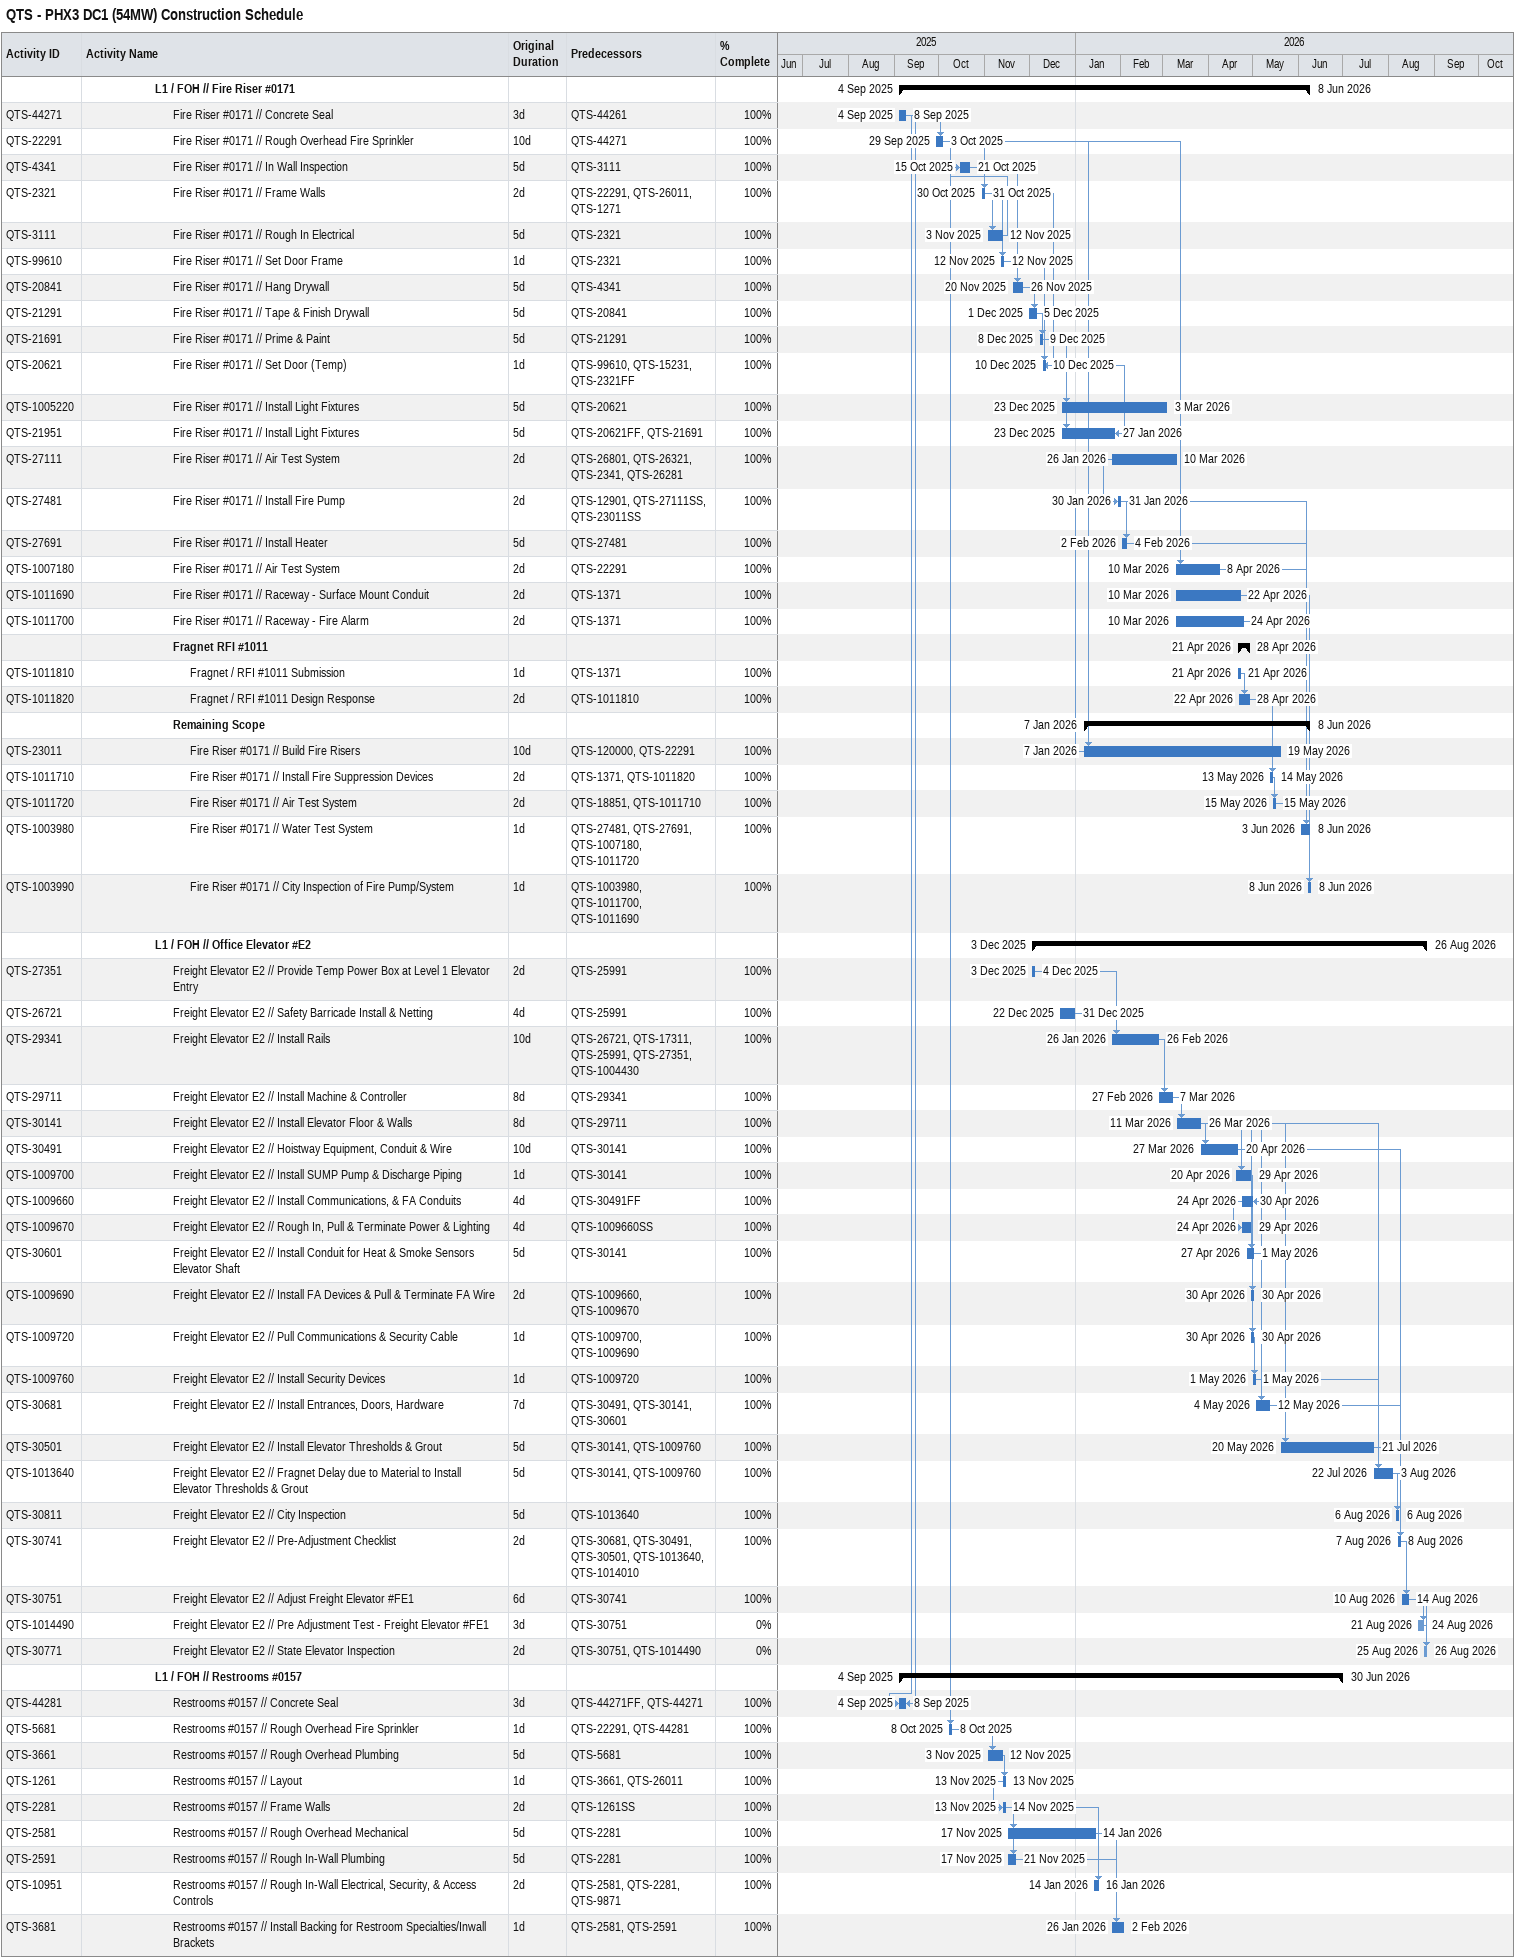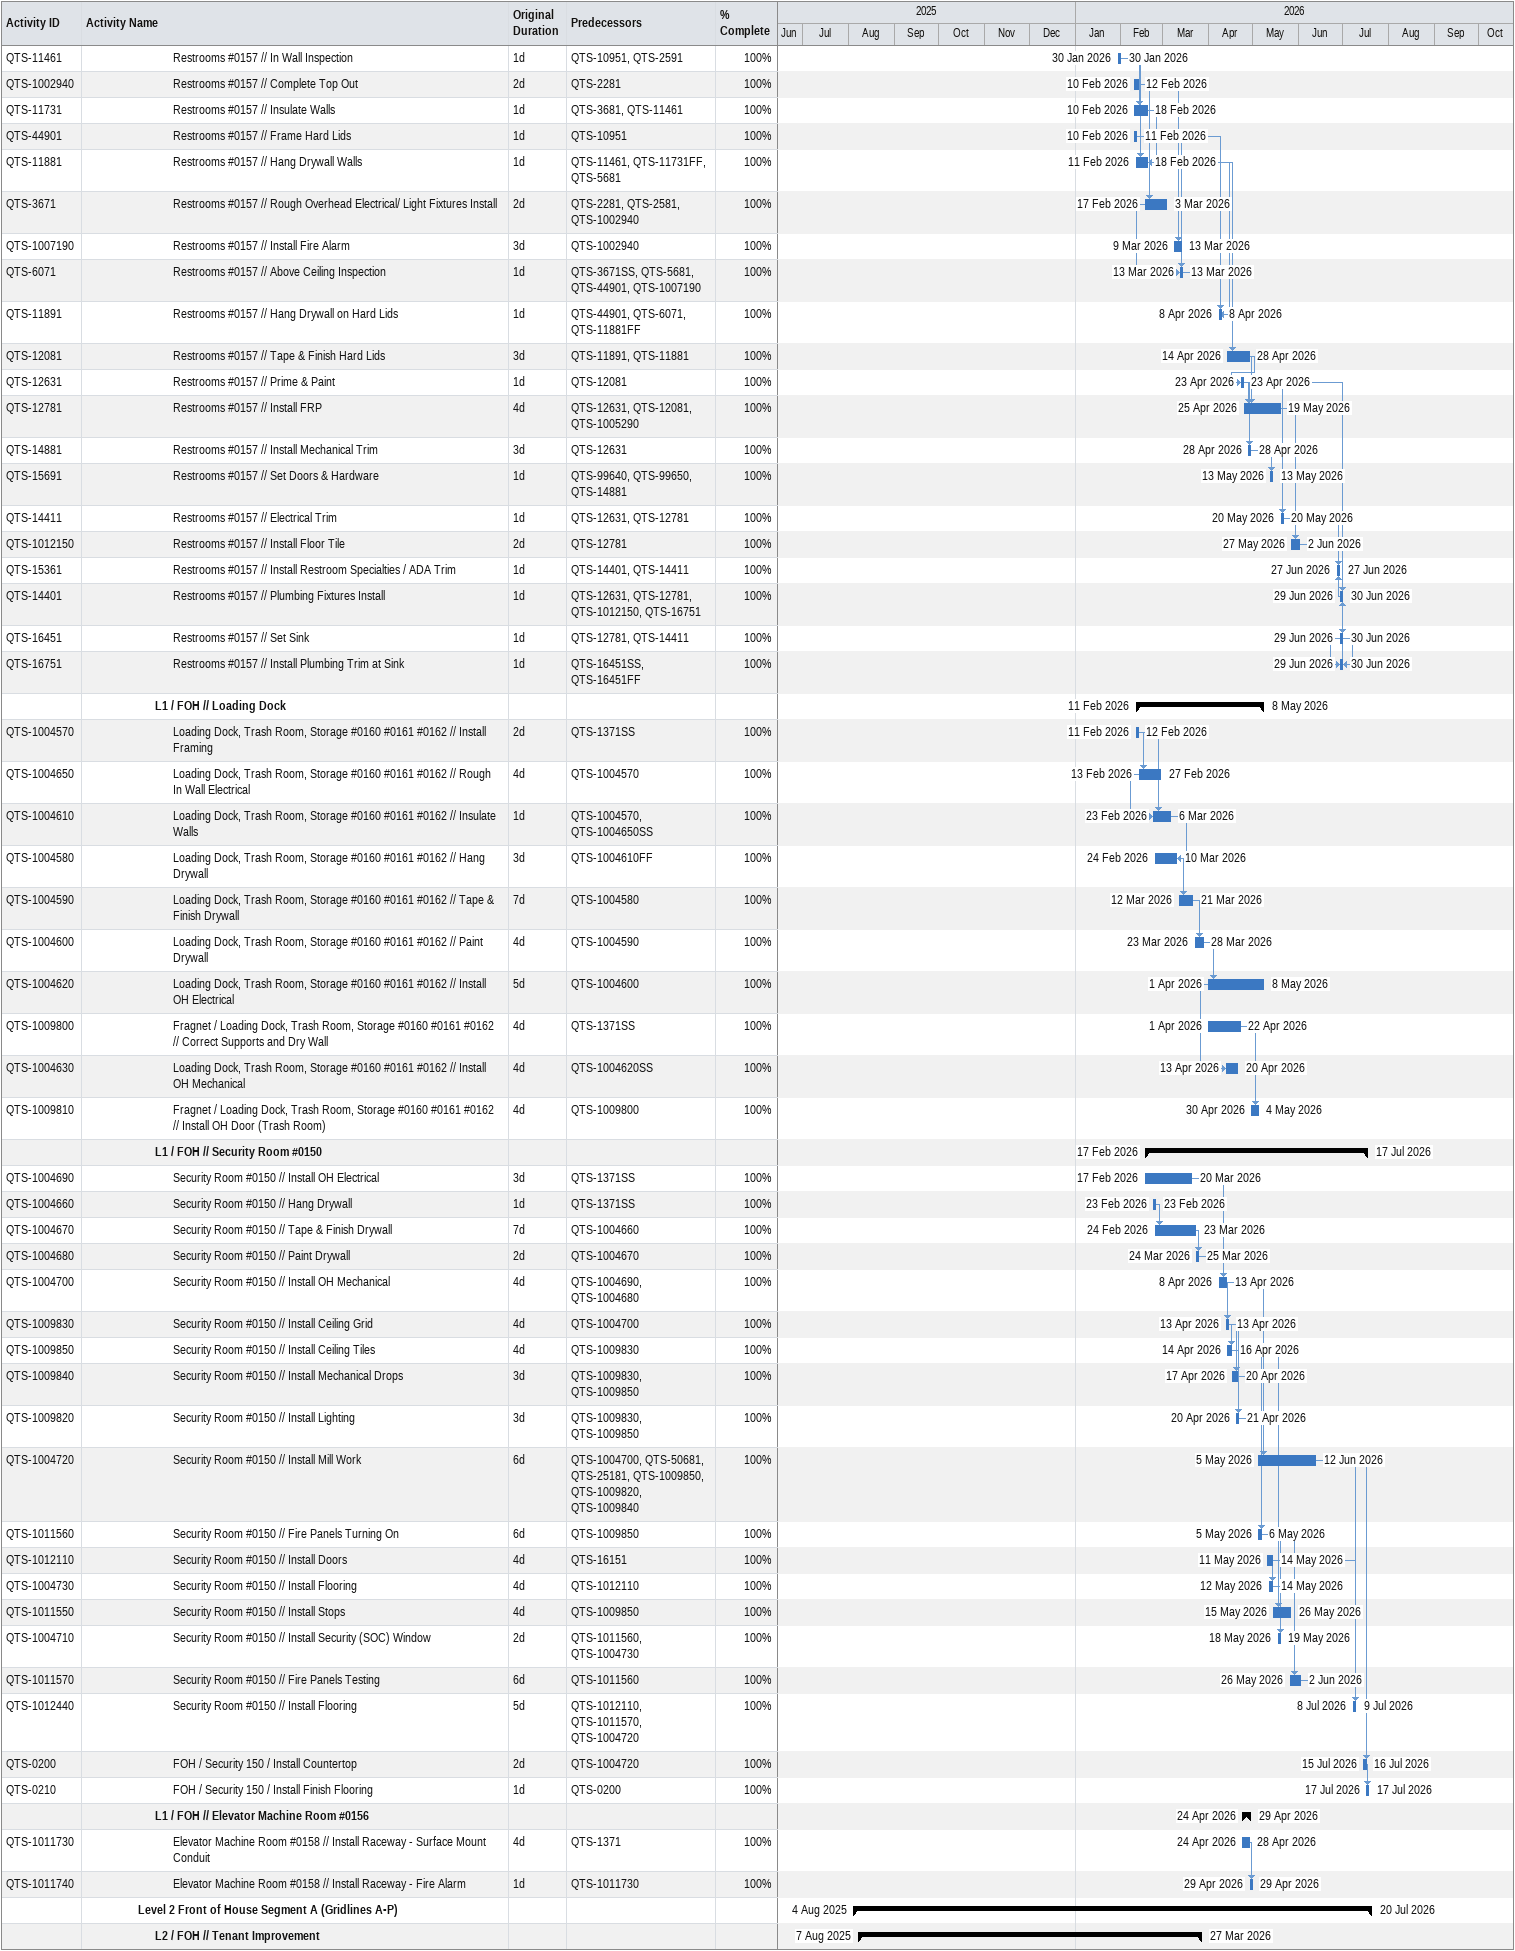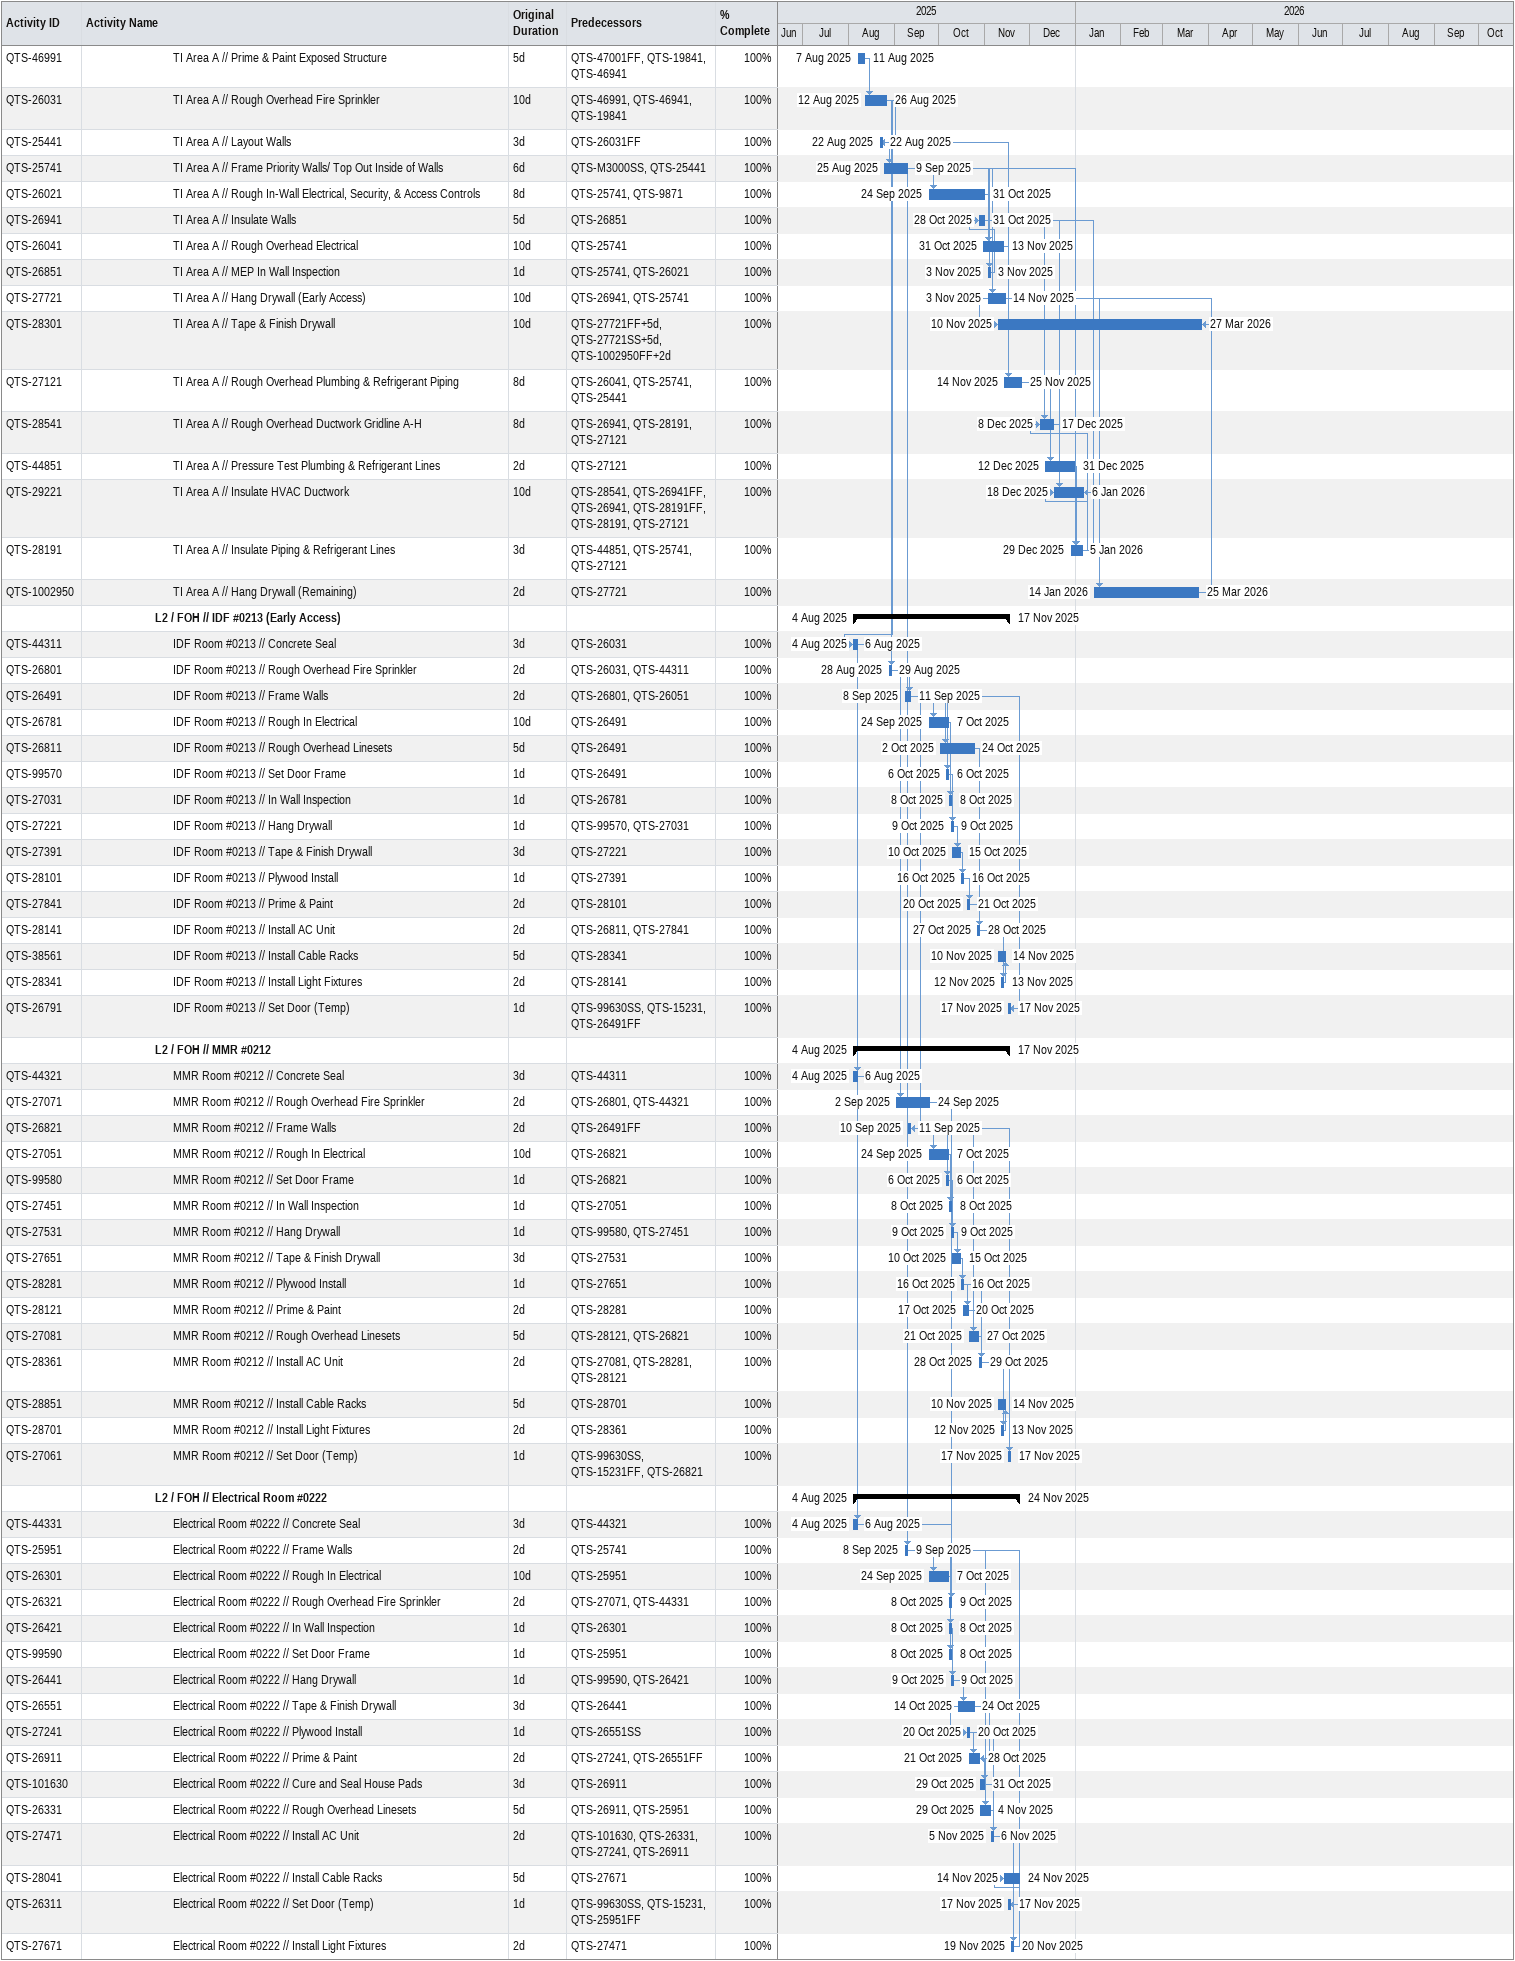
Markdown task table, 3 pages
QTS - PHX3 DC1 (54MW) Construction Schedule

| ID | Level | Task | Original duration | Start | Finish | Predecessors | % complete |
|---|---|---|---|---|---|---|---|
|  | 5 | **L1 / FOH // Fire Riser #0171** |  | 2025-09-04 | 2026-06-08 |  |  |
| QTS-44271 | 6 | Fire Riser #0171 // Concrete Seal | 3d | 2025-09-04 | 2025-09-08 | QTS-44261 | 100 |
| QTS-22291 | 6 | Fire Riser #0171 // Rough Overhead Fire Sprinkler | 10d | 2025-09-29 | 2025-10-03 | QTS-44271 | 100 |
| QTS-4341 | 6 | Fire Riser #0171 // In Wall Inspection | 5d | 2025-10-15 | 2025-10-21 | QTS-3111 | 100 |
| QTS-2321 | 6 | Fire Riser #0171 // Frame Walls | 2d | 2025-10-30 | 2025-10-31 | QTS-22291, QTS-26011, QTS-1271 | 100 |
| QTS-3111 | 6 | Fire Riser #0171 // Rough In Electrical | 5d | 2025-11-03 | 2025-11-12 | QTS-2321 | 100 |
| QTS-99610 | 6 | Fire Riser #0171 // Set Door Frame | 1d | 2025-11-12 | 2025-11-12 | QTS-2321 | 100 |
| QTS-20841 | 6 | Fire Riser #0171 // Hang Drywall | 5d | 2025-11-20 | 2025-11-26 | QTS-4341 | 100 |
| QTS-21291 | 6 | Fire Riser #0171 // Tape & Finish Drywall | 5d | 2025-12-01 | 2025-12-05 | QTS-20841 | 100 |
| QTS-21691 | 6 | Fire Riser #0171 // Prime & Paint | 5d | 2025-12-08 | 2025-12-09 | QTS-21291 | 100 |
| QTS-20621 | 6 | Fire Riser #0171 // Set Door (Temp) | 1d | 2025-12-10 | 2025-12-10 | QTS-99610, QTS-15231, QTS-2321FF | 100 |
| QTS-1005220 | 6 | Fire Riser #0171 // Install Light Fixtures | 5d | 2025-12-23 | 2026-03-03 | QTS-20621 | 100 |
| QTS-21951 | 6 | Fire Riser #0171 // Install Light Fixtures | 5d | 2025-12-23 | 2026-01-27 | QTS-20621FF, QTS-21691 | 100 |
| QTS-27111 | 6 | Fire Riser #0171 // Air Test System | 2d | 2026-01-26 | 2026-03-10 | QTS-26801, QTS-26321, QTS-2341, QTS-26281 | 100 |
| QTS-27481 | 6 | Fire Riser #0171 // Install Fire Pump | 2d | 2026-01-30 | 2026-01-31 | QTS-12901, QTS-27111SS, QTS-23011SS | 100 |
| QTS-27691 | 6 | Fire Riser #0171 // Install Heater | 5d | 2026-02-02 | 2026-02-04 | QTS-27481 | 100 |
| QTS-1007180 | 6 | Fire Riser #0171 // Air Test System | 2d | 2026-03-10 | 2026-04-08 | QTS-22291 | 100 |
| QTS-1011690 | 6 | Fire Riser #0171 // Raceway - Surface Mount Conduit | 2d | 2026-03-10 | 2026-04-22 | QTS-1371 | 100 |
| QTS-1011700 | 6 | Fire Riser #0171 // Raceway - Fire Alarm | 2d | 2026-03-10 | 2026-04-24 | QTS-1371 | 100 |
|  | 6 | **Fragnet RFI #1011** |  | 2026-04-21 | 2026-04-28 |  |  |
| QTS-1011810 | 7 | Fragnet / RFI #1011 Submission | 1d | 2026-04-21 | 2026-04-21 | QTS-1371 | 100 |
| QTS-1011820 | 7 | Fragnet / RFI #1011 Design Response | 2d | 2026-04-22 | 2026-04-28 | QTS-1011810 | 100 |
|  | 6 | **Remaining Scope** |  | 2026-01-07 | 2026-06-08 |  |  |
| QTS-23011 | 7 | Fire Riser #0171 // Build Fire Risers | 10d | 2026-01-07 | 2026-05-19 | QTS-120000, QTS-22291 | 100 |
| QTS-1011710 | 7 | Fire Riser #0171 // Install Fire Suppression Devices | 2d | 2026-05-13 | 2026-05-14 | QTS-1371, QTS-1011820 | 100 |
| QTS-1011720 | 7 | Fire Riser #0171 // Air Test System | 2d | 2026-05-15 | 2026-05-15 | QTS-18851, QTS-1011710 | 100 |
| QTS-1003980 | 7 | Fire Riser #0171 // Water Test System | 1d | 2026-06-03 | 2026-06-08 | QTS-27481, QTS-27691, QTS-1007180, QTS-1011720 | 100 |
| QTS-1003990 | 7 | Fire Riser #0171 // City Inspection of Fire Pump/System | 1d | 2026-06-08 | 2026-06-08 | QTS-1003980, QTS-1011700, QTS-1011690 | 100 |
|  | 5 | **L1 / FOH // Office Elevator #E2** |  | 2025-12-03 | 2026-08-26 |  |  |
| QTS-27351 | 6 | Freight Elevator E2 // Provide Temp Power Box at Level 1 Elevator Entry | 2d | 2025-12-03 | 2025-12-04 | QTS-25991 | 100 |
| QTS-26721 | 6 | Freight Elevator E2 // Safety Barricade Install & Netting | 4d | 2025-12-22 | 2025-12-31 | QTS-25991 | 100 |
| QTS-29341 | 6 | Freight Elevator E2 // Install Rails | 10d | 2026-01-26 | 2026-02-26 | QTS-26721, QTS-17311, QTS-25991, QTS-27351, QTS-1004430 | 100 |
| QTS-29711 | 6 | Freight Elevator E2 // Install Machine & Controller | 8d | 2026-02-27 | 2026-03-07 | QTS-29341 | 100 |
| QTS-30141 | 6 | Freight Elevator E2 // Install Elevator Floor & Walls | 8d | 2026-03-11 | 2026-03-26 | QTS-29711 | 100 |
| QTS-30491 | 6 | Freight Elevator E2 // Hoistway Equipment, Conduit & Wire | 10d | 2026-03-27 | 2026-04-20 | QTS-30141 | 100 |
| QTS-1009700 | 6 | Freight Elevator E2 // Install SUMP Pump & Discharge Piping | 1d | 2026-04-20 | 2026-04-29 | QTS-30141 | 100 |
| QTS-1009660 | 6 | Freight Elevator E2 // Install Communications, & FA Conduits | 4d | 2026-04-24 | 2026-04-30 | QTS-30491FF | 100 |
| QTS-1009670 | 6 | Freight Elevator E2 // Rough In, Pull & Terminate Power & Lighting | 4d | 2026-04-24 | 2026-04-29 | QTS-1009660SS | 100 |
| QTS-30601 | 6 | Freight Elevator E2 // Install Conduit for Heat & Smoke Sensors Elevator Shaft | 5d | 2026-04-27 | 2026-05-01 | QTS-30141 | 100 |
| QTS-1009690 | 6 | Freight Elevator E2 // Install FA Devices & Pull & Terminate FA Wire | 2d | 2026-04-30 | 2026-04-30 | QTS-1009660, QTS-1009670 | 100 |
| QTS-1009720 | 6 | Freight Elevator E2 // Pull Communications & Security Cable | 1d | 2026-04-30 | 2026-04-30 | QTS-1009700, QTS-1009690 | 100 |
| QTS-1009760 | 6 | Freight Elevator E2 // Install Security Devices | 1d | 2026-05-01 | 2026-05-01 | QTS-1009720 | 100 |
| QTS-30681 | 6 | Freight Elevator E2 // Install Entrances, Doors, Hardware | 7d | 2026-05-04 | 2026-05-12 | QTS-30491, QTS-30141, QTS-30601 | 100 |
| QTS-30501 | 6 | Freight Elevator E2 // Install Elevator Thresholds & Grout | 5d | 2026-05-20 | 2026-07-21 | QTS-30141, QTS-1009760 | 100 |
| QTS-1013640 | 6 | Freight Elevator E2 // Fragnet Delay due to Material to Install Elevator Thresholds & Grout | 5d | 2026-07-22 | 2026-08-03 | QTS-30141, QTS-1009760 | 100 |
| QTS-30811 | 6 | Freight Elevator E2 // City Inspection | 5d | 2026-08-06 | 2026-08-06 | QTS-1013640 | 100 |
| QTS-30741 | 6 | Freight Elevator E2 // Pre-Adjustment Checklist | 2d | 2026-08-07 | 2026-08-08 | QTS-30681, QTS-30491, QTS-30501, QTS-1013640, QTS-1014010 | 100 |
| QTS-30751 | 6 | Freight Elevator E2 // Adjust Freight Elevator #FE1 | 6d | 2026-08-10 | 2026-08-14 | QTS-30741 | 100 |
| QTS-1014490 | 6 | Freight Elevator E2 // Pre Adjustment Test - Freight Elevator #FE1 | 3d | 2026-08-21 | 2026-08-24 | QTS-30751 | 0 |
| QTS-30771 | 6 | Freight Elevator E2 // State Elevator Inspection | 2d | 2026-08-25 | 2026-08-26 | QTS-30751, QTS-1014490 | 0 |
|  | 5 | **L1 / FOH // Restrooms #0157** |  | 2025-09-04 | 2026-06-30 |  |  |
| QTS-44281 | 6 | Restrooms #0157 // Concrete Seal | 3d | 2025-09-04 | 2025-09-08 | QTS-44271FF, QTS-44271 | 100 |
| QTS-5681 | 6 | Restrooms #0157 // Rough Overhead Fire Sprinkler | 1d | 2025-10-08 | 2025-10-08 | QTS-22291, QTS-44281 | 100 |
| QTS-3661 | 6 | Restrooms #0157 // Rough Overhead Plumbing | 5d | 2025-11-03 | 2025-11-12 | QTS-5681 | 100 |
| QTS-1261 | 6 | Restrooms #0157 // Layout | 1d | 2025-11-13 | 2025-11-13 | QTS-3661, QTS-26011 | 100 |
| QTS-2281 | 6 | Restrooms #0157 // Frame Walls | 2d | 2025-11-13 | 2025-11-14 | QTS-1261SS | 100 |
| QTS-2581 | 6 | Restrooms #0157 // Rough Overhead Mechanical | 5d | 2025-11-17 | 2026-01-14 | QTS-2281 | 100 |
| QTS-2591 | 6 | Restrooms #0157 // Rough In-Wall Plumbing | 5d | 2025-11-17 | 2025-11-21 | QTS-2281 | 100 |
| QTS-10951 | 6 | Restrooms #0157 // Rough In-Wall Electrical, Security, & Access Controls | 2d | 2026-01-14 | 2026-01-16 | QTS-2581, QTS-2281, QTS-9871 | 100 |
| QTS-3681 | 6 | Restrooms #0157 // Install Backing for Restroom Specialties/Inwall Brackets | 1d | 2026-01-26 | 2026-02-02 | QTS-2581, QTS-2591 | 100 |
| QTS-11461 | 6 | Restrooms #0157 // In Wall Inspection | 1d | 2026-01-30 | 2026-01-30 | QTS-10951, QTS-2591 | 100 |
| QTS-1002940 | 6 | Restrooms #0157 // Complete Top Out | 2d | 2026-02-10 | 2026-02-12 | QTS-2281 | 100 |
| QTS-11731 | 6 | Restrooms #0157 // Insulate Walls | 1d | 2026-02-10 | 2026-02-18 | QTS-3681, QTS-11461 | 100 |
| QTS-44901 | 6 | Restrooms #0157 // Frame Hard Lids | 1d | 2026-02-10 | 2026-02-11 | QTS-10951 | 100 |
| QTS-11881 | 6 | Restrooms #0157 // Hang Drywall Walls | 1d | 2026-02-11 | 2026-02-18 | QTS-11461, QTS-11731FF, QTS-5681 | 100 |
| QTS-3671 | 6 | Restrooms #0157 // Rough Overhead Electrical/ Light Fixtures Install | 2d | 2026-02-17 | 2026-03-03 | QTS-2281, QTS-2581, QTS-1002940 | 100 |
| QTS-1007190 | 6 | Restrooms #0157 // Install Fire Alarm | 3d | 2026-03-09 | 2026-03-13 | QTS-1002940 | 100 |
| QTS-6071 | 6 | Restrooms #0157 // Above Ceiling Inspection | 1d | 2026-03-13 | 2026-03-13 | QTS-3671SS, QTS-5681, QTS-44901, QTS-1007190 | 100 |
| QTS-11891 | 6 | Restrooms #0157 // Hang Drywall on Hard Lids | 1d | 2026-04-08 | 2026-04-08 | QTS-44901, QTS-6071, QTS-11881FF | 100 |
| QTS-12081 | 6 | Restrooms #0157 // Tape & Finish Hard Lids | 3d | 2026-04-14 | 2026-04-28 | QTS-11891, QTS-11881 | 100 |
| QTS-12631 | 6 | Restrooms #0157 // Prime & Paint | 1d | 2026-04-23 | 2026-04-23 | QTS-12081 | 100 |
| QTS-12781 | 6 | Restrooms #0157 // Install FRP | 4d | 2026-04-25 | 2026-05-19 | QTS-12631, QTS-12081, QTS-1005290 | 100 |
| QTS-14881 | 6 | Restrooms #0157 // Install Mechanical Trim | 3d | 2026-04-28 | 2026-04-28 | QTS-12631 | 100 |
| QTS-15691 | 6 | Restrooms #0157 // Set Doors & Hardware | 1d | 2026-05-13 | 2026-05-13 | QTS-99640, QTS-99650, QTS-14881 | 100 |
| QTS-14411 | 6 | Restrooms #0157 // Electrical Trim | 1d | 2026-05-20 | 2026-05-20 | QTS-12631, QTS-12781 | 100 |
| QTS-1012150 | 6 | Restrooms #0157 // Install Floor Tile | 2d | 2026-05-27 | 2026-06-02 | QTS-12781 | 100 |
| QTS-15361 | 6 | Restrooms #0157 // Install Restroom Specialties / ADA Trim | 1d | 2026-06-27 | 2026-06-27 | QTS-14401, QTS-14411 | 100 |
| QTS-14401 | 6 | Restrooms #0157 // Plumbing Fixtures Install | 1d | 2026-06-29 | 2026-06-30 | QTS-12631, QTS-12781, QTS-1012150, QTS-16751 | 100 |
| QTS-16451 | 6 | Restrooms #0157 // Set Sink | 1d | 2026-06-29 | 2026-06-30 | QTS-12781, QTS-14411 | 100 |
| QTS-16751 | 6 | Restrooms #0157 // Install Plumbing Trim at Sink | 1d | 2026-06-29 | 2026-06-30 | QTS-16451SS, QTS-16451FF | 100 |
|  | 5 | **L1 / FOH // Loading Dock** |  | 2026-02-11 | 2026-05-08 |  |  |
| QTS-1004570 | 6 | Loading Dock, Trash Room, Storage #0160 #0161 #0162 // Install Framing | 2d | 2026-02-11 | 2026-02-12 | QTS-1371SS | 100 |
| QTS-1004650 | 6 | Loading Dock, Trash Room, Storage #0160 #0161 #0162 // Rough In Wall Electrical | 4d | 2026-02-13 | 2026-02-27 | QTS-1004570 | 100 |
| QTS-1004610 | 6 | Loading Dock, Trash Room, Storage #0160 #0161 #0162 // Insulate Walls | 1d | 2026-02-23 | 2026-03-06 | QTS-1004570, QTS-1004650SS | 100 |
| QTS-1004580 | 6 | Loading Dock, Trash Room, Storage #0160 #0161 #0162 // Hang Drywall | 3d | 2026-02-24 | 2026-03-10 | QTS-1004610FF | 100 |
| QTS-1004590 | 6 | Loading Dock, Trash Room, Storage #0160 #0161 #0162 // Tape & Finish Drywall | 7d | 2026-03-12 | 2026-03-21 | QTS-1004580 | 100 |
| QTS-1004600 | 6 | Loading Dock, Trash Room, Storage #0160 #0161 #0162 // Paint Drywall | 4d | 2026-03-23 | 2026-03-28 | QTS-1004590 | 100 |
| QTS-1004620 | 6 | Loading Dock, Trash Room, Storage #0160 #0161 #0162 // Install OH Electrical | 5d | 2026-04-01 | 2026-05-08 | QTS-1004600 | 100 |
| QTS-1009800 | 6 | Fragnet / Loading Dock, Trash Room, Storage #0160 #0161 #0162 // Correct Supports and Dry Wall | 4d | 2026-04-01 | 2026-04-22 | QTS-1371SS | 100 |
| QTS-1004630 | 6 | Loading Dock, Trash Room, Storage #0160 #0161 #0162 // Install OH Mechanical | 4d | 2026-04-13 | 2026-04-20 | QTS-1004620SS | 100 |
| QTS-1009810 | 6 | Fragnet / Loading Dock, Trash Room, Storage #0160 #0161 #0162 // Install OH Door (Trash Room) | 4d | 2026-04-30 | 2026-05-04 | QTS-1009800 | 100 |
|  | 5 | **L1 / FOH // Security Room #0150** |  | 2026-02-17 | 2026-07-17 |  |  |
| QTS-1004690 | 6 | Security Room #0150 // Install OH Electrical | 3d | 2026-02-17 | 2026-03-20 | QTS-1371SS | 100 |
| QTS-1004660 | 6 | Security Room #0150 // Hang Drywall | 1d | 2026-02-23 | 2026-02-23 | QTS-1371SS | 100 |
| QTS-1004670 | 6 | Security Room #0150 // Tape & Finish Drywall | 7d | 2026-02-24 | 2026-03-23 | QTS-1004660 | 100 |
| QTS-1004680 | 6 | Security Room #0150 // Paint Drywall | 2d | 2026-03-24 | 2026-03-25 | QTS-1004670 | 100 |
| QTS-1004700 | 6 | Security Room #0150 // Install OH Mechanical | 4d | 2026-04-08 | 2026-04-13 | QTS-1004690, QTS-1004680 | 100 |
| QTS-1009830 | 6 | Security Room #0150 // Install Ceiling Grid | 4d | 2026-04-13 | 2026-04-13 | QTS-1004700 | 100 |
| QTS-1009850 | 6 | Security Room #0150 // Install Ceiling Tiles | 4d | 2026-04-14 | 2026-04-16 | QTS-1009830 | 100 |
| QTS-1009840 | 6 | Security Room #0150 // Install Mechanical Drops | 3d | 2026-04-17 | 2026-04-20 | QTS-1009830, QTS-1009850 | 100 |
| QTS-1009820 | 6 | Security Room #0150 // Install Lighting | 3d | 2026-04-20 | 2026-04-21 | QTS-1009830, QTS-1009850 | 100 |
| QTS-1004720 | 6 | Security Room #0150 // Install Mill Work | 6d | 2026-05-05 | 2026-06-12 | QTS-1004700, QTS-50681, QTS-25181, QTS-1009850, QTS-1009820, QTS-1009840 | 100 |
| QTS-1011560 | 6 | Security Room #0150 // Fire Panels Turning On | 6d | 2026-05-05 | 2026-05-06 | QTS-1009850 | 100 |
| QTS-1012110 | 6 | Security Room #0150 // Install Doors | 4d | 2026-05-11 | 2026-05-14 | QTS-16151 | 100 |
| QTS-1004730 | 6 | Security Room #0150 // Install Flooring | 4d | 2026-05-12 | 2026-05-14 | QTS-1012110 | 100 |
| QTS-1011550 | 6 | Security Room #0150 // Install Stops | 4d | 2026-05-15 | 2026-05-26 | QTS-1009850 | 100 |
| QTS-1004710 | 6 | Security Room #0150 // Install Security (SOC) Window | 2d | 2026-05-18 | 2026-05-19 | QTS-1011560, QTS-1004730 | 100 |
| QTS-1011570 | 6 | Security Room #0150 // Fire Panels Testing | 6d | 2026-05-26 | 2026-06-02 | QTS-1011560 | 100 |
| QTS-1012440 | 6 | Security Room #0150 // Install Flooring | 5d | 2026-07-08 | 2026-07-09 | QTS-1012110, QTS-1011570, QTS-1004720 | 100 |
| QTS-0200 | 6 | FOH / Security 150 / Install Countertop | 2d | 2026-07-15 | 2026-07-16 | QTS-1004720 | 100 |
| QTS-0210 | 6 | FOH / Security 150 / Install Finish Flooring | 1d | 2026-07-17 | 2026-07-17 | QTS-0200 | 100 |
|  | 5 | **L1 / FOH // Elevator Machine Room #0156** |  | 2026-04-24 | 2026-04-29 |  |  |
| QTS-1011730 | 6 | Elevator Machine Room #0158 // Install Raceway - Surface Mount Conduit | 4d | 2026-04-24 | 2026-04-28 | QTS-1371 | 100 |
| QTS-1011740 | 6 | Elevator Machine Room #0158 // Install Raceway - Fire Alarm | 1d | 2026-04-29 | 2026-04-29 | QTS-1011730 | 100 |
|  | 4 | **Level 2 Front of House Segment A (Gridlines A-P)** |  | 2025-08-04 | 2026-07-20 |  |  |
|  | 5 | **L2 / FOH // Tenant Improvement** |  | 2025-08-07 | 2026-03-27 |  |  |
| QTS-46991 | 6 | TI Area A // Prime & Paint Exposed Structure | 5d | 2025-08-07 | 2025-08-11 | QTS-47001FF, QTS-19841, QTS-46941 | 100 |
| QTS-26031 | 6 | TI Area A // Rough Overhead Fire Sprinkler | 10d | 2025-08-12 | 2025-08-26 | QTS-46991, QTS-46941, QTS-19841 | 100 |
| QTS-25441 | 6 | TI Area A // Layout Walls | 3d | 2025-08-22 | 2025-08-22 | QTS-26031FF | 100 |
| QTS-25741 | 6 | TI Area A // Frame Priority Walls/ Top Out Inside of Walls | 6d | 2025-08-25 | 2025-09-09 | QTS-M3000SS, QTS-25441 | 100 |
| QTS-26021 | 6 | TI Area A // Rough In-Wall Electrical, Security, & Access Controls | 8d | 2025-09-24 | 2025-10-31 | QTS-25741, QTS-9871 | 100 |
| QTS-26941 | 6 | TI Area A // Insulate Walls | 5d | 2025-10-28 | 2025-10-31 | QTS-26851 | 100 |
| QTS-26041 | 6 | TI Area A // Rough Overhead Electrical | 10d | 2025-10-31 | 2025-11-13 | QTS-25741 | 100 |
| QTS-26851 | 6 | TI Area A // MEP In Wall Inspection | 1d | 2025-11-03 | 2025-11-03 | QTS-25741, QTS-26021 | 100 |
| QTS-27721 | 6 | TI Area A // Hang Drywall (Early Access) | 10d | 2025-11-03 | 2025-11-14 | QTS-26941, QTS-25741 | 100 |
| QTS-28301 | 6 | TI Area A // Tape & Finish Drywall | 10d | 2025-11-10 | 2026-03-27 | QTS-27721FF+5d, QTS-27721SS+5d, QTS-1002950FF+2d | 100 |
| QTS-27121 | 6 | TI Area A // Rough Overhead Plumbing & Refrigerant Piping | 8d | 2025-11-14 | 2025-11-25 | QTS-26041, QTS-25741, QTS-25441 | 100 |
| QTS-28541 | 6 | TI Area A // Rough Overhead Ductwork Gridline A-H | 8d | 2025-12-08 | 2025-12-17 | QTS-26941, QTS-28191, QTS-27121 | 100 |
| QTS-44851 | 6 | TI Area A // Pressure Test Plumbing & Refrigerant Lines | 2d | 2025-12-12 | 2025-12-31 | QTS-27121 | 100 |
| QTS-29221 | 6 | TI Area A // Insulate HVAC Ductwork | 10d | 2025-12-18 | 2026-01-06 | QTS-28541, QTS-26941FF, QTS-26941, QTS-28191FF, QTS-28191, QTS-27121 | 100 |
| QTS-28191 | 6 | TI Area A // Insulate Piping & Refrigerant Lines | 3d | 2025-12-29 | 2026-01-05 | QTS-44851, QTS-25741, QTS-27121 | 100 |
| QTS-1002950 | 6 | TI Area A // Hang Drywall (Remaining) | 2d | 2026-01-14 | 2026-03-25 | QTS-27721 | 100 |
|  | 5 | **L2 / FOH // IDF #0213 (Early Access)** |  | 2025-08-04 | 2025-11-17 |  |  |
| QTS-44311 | 6 | IDF Room #0213 // Concrete Seal | 3d | 2025-08-04 | 2025-08-06 | QTS-26031 | 100 |
| QTS-26801 | 6 | IDF Room #0213 // Rough Overhead Fire Sprinkler | 2d | 2025-08-28 | 2025-08-29 | QTS-26031, QTS-44311 | 100 |
| QTS-26491 | 6 | IDF Room #0213 // Frame Walls | 2d | 2025-09-08 | 2025-09-11 | QTS-26801, QTS-26051 | 100 |
| QTS-26781 | 6 | IDF Room #0213 // Rough In Electrical | 10d | 2025-09-24 | 2025-10-07 | QTS-26491 | 100 |
| QTS-26811 | 6 | IDF Room #0213 // Rough Overhead Linesets | 5d | 2025-10-02 | 2025-10-24 | QTS-26491 | 100 |
| QTS-99570 | 6 | IDF Room #0213 // Set Door Frame | 1d | 2025-10-06 | 2025-10-06 | QTS-26491 | 100 |
| QTS-27031 | 6 | IDF Room #0213 // In Wall Inspection | 1d | 2025-10-08 | 2025-10-08 | QTS-26781 | 100 |
| QTS-27221 | 6 | IDF Room #0213 // Hang Drywall | 1d | 2025-10-09 | 2025-10-09 | QTS-99570, QTS-27031 | 100 |
| QTS-27391 | 6 | IDF Room #0213 // Tape & Finish Drywall | 3d | 2025-10-10 | 2025-10-15 | QTS-27221 | 100 |
| QTS-28101 | 6 | IDF Room #0213 // Plywood Install | 1d | 2025-10-16 | 2025-10-16 | QTS-27391 | 100 |
| QTS-27841 | 6 | IDF Room #0213 // Prime & Paint | 2d | 2025-10-20 | 2025-10-21 | QTS-28101 | 100 |
| QTS-28141 | 6 | IDF Room #0213 // Install AC Unit | 2d | 2025-10-27 | 2025-10-28 | QTS-26811, QTS-27841 | 100 |
| QTS-38561 | 6 | IDF Room #0213 // Install Cable Racks | 5d | 2025-11-10 | 2025-11-14 | QTS-28341 | 100 |
| QTS-28341 | 6 | IDF Room #0213 // Install Light Fixtures | 2d | 2025-11-12 | 2025-11-13 | QTS-28141 | 100 |
| QTS-26791 | 6 | IDF Room #0213 // Set Door (Temp) | 1d | 2025-11-17 | 2025-11-17 | QTS-99630SS, QTS-15231, QTS-26491FF | 100 |
|  | 5 | **L2 / FOH // MMR #0212** |  | 2025-08-04 | 2025-11-17 |  |  |
| QTS-44321 | 6 | MMR Room #0212 // Concrete Seal | 3d | 2025-08-04 | 2025-08-06 | QTS-44311 | 100 |
| QTS-27071 | 6 | MMR Room #0212 // Rough Overhead Fire Sprinkler | 2d | 2025-09-02 | 2025-09-24 | QTS-26801, QTS-44321 | 100 |
| QTS-26821 | 6 | MMR Room #0212 // Frame Walls | 2d | 2025-09-10 | 2025-09-11 | QTS-26491FF | 100 |
| QTS-27051 | 6 | MMR Room #0212 // Rough In Electrical | 10d | 2025-09-24 | 2025-10-07 | QTS-26821 | 100 |
| QTS-99580 | 6 | MMR Room #0212 // Set Door Frame | 1d | 2025-10-06 | 2025-10-06 | QTS-26821 | 100 |
| QTS-27451 | 6 | MMR Room #0212 // In Wall Inspection | 1d | 2025-10-08 | 2025-10-08 | QTS-27051 | 100 |
| QTS-27531 | 6 | MMR Room #0212 // Hang Drywall | 1d | 2025-10-09 | 2025-10-09 | QTS-99580, QTS-27451 | 100 |
| QTS-27651 | 6 | MMR Room #0212 // Tape & Finish Drywall | 3d | 2025-10-10 | 2025-10-15 | QTS-27531 | 100 |
| QTS-28281 | 6 | MMR Room #0212 // Plywood Install | 1d | 2025-10-16 | 2025-10-16 | QTS-27651 | 100 |
| QTS-28121 | 6 | MMR Room #0212 // Prime & Paint | 2d | 2025-10-17 | 2025-10-20 | QTS-28281 | 100 |
| QTS-27081 | 6 | MMR Room #0212 // Rough Overhead Linesets | 5d | 2025-10-21 | 2025-10-27 | QTS-28121, QTS-26821 | 100 |
| QTS-28361 | 6 | MMR Room #0212 // Install AC Unit | 2d | 2025-10-28 | 2025-10-29 | QTS-27081, QTS-28281, QTS-28121 | 100 |
| QTS-28851 | 6 | MMR Room #0212 // Install Cable Racks | 5d | 2025-11-10 | 2025-11-14 | QTS-28701 | 100 |
| QTS-28701 | 6 | MMR Room #0212 // Install Light Fixtures | 2d | 2025-11-12 | 2025-11-13 | QTS-28361 | 100 |
| QTS-27061 | 6 | MMR Room #0212 // Set Door (Temp) | 1d | 2025-11-17 | 2025-11-17 | QTS-99630SS, QTS-15231FF, QTS-26821 | 100 |
|  | 5 | **L2 / FOH // Electrical Room #0222** |  | 2025-08-04 | 2025-11-24 |  |  |
| QTS-44331 | 6 | Electrical Room #0222 // Concrete Seal | 3d | 2025-08-04 | 2025-08-06 | QTS-44321 | 100 |
| QTS-25951 | 6 | Electrical Room #0222 // Frame Walls | 2d | 2025-09-08 | 2025-09-09 | QTS-25741 | 100 |
| QTS-26301 | 6 | Electrical Room #0222 // Rough In Electrical | 10d | 2025-09-24 | 2025-10-07 | QTS-25951 | 100 |
| QTS-26321 | 6 | Electrical Room #0222 // Rough Overhead Fire Sprinkler | 2d | 2025-10-08 | 2025-10-09 | QTS-27071, QTS-44331 | 100 |
| QTS-26421 | 6 | Electrical Room #0222 // In Wall Inspection | 1d | 2025-10-08 | 2025-10-08 | QTS-26301 | 100 |
| QTS-99590 | 6 | Electrical Room #0222 // Set Door Frame | 1d | 2025-10-08 | 2025-10-08 | QTS-25951 | 100 |
| QTS-26441 | 6 | Electrical Room #0222 // Hang Drywall | 1d | 2025-10-09 | 2025-10-09 | QTS-99590, QTS-26421 | 100 |
| QTS-26551 | 6 | Electrical Room #0222 // Tape & Finish Drywall | 3d | 2025-10-14 | 2025-10-24 | QTS-26441 | 100 |
| QTS-27241 | 6 | Electrical Room #0222 // Plywood Install | 1d | 2025-10-20 | 2025-10-20 | QTS-26551SS | 100 |
| QTS-26911 | 6 | Electrical Room #0222 // Prime & Paint | 2d | 2025-10-21 | 2025-10-28 | QTS-27241, QTS-26551FF | 100 |
| QTS-101630 | 6 | Electrical Room #0222 // Cure and Seal House Pads | 3d | 2025-10-29 | 2025-10-31 | QTS-26911 | 100 |
| QTS-26331 | 6 | Electrical Room #0222 // Rough Overhead Linesets | 5d | 2025-10-29 | 2025-11-04 | QTS-26911, QTS-25951 | 100 |
| QTS-27471 | 6 | Electrical Room #0222 // Install AC Unit | 2d | 2025-11-05 | 2025-11-06 | QTS-101630, QTS-26331, QTS-27241, QTS-26911 | 100 |
| QTS-28041 | 6 | Electrical Room #0222 // Install Cable Racks | 5d | 2025-11-14 | 2025-11-24 | QTS-27671 | 100 |
| QTS-26311 | 6 | Electrical Room #0222 // Set Door (Temp) | 1d | 2025-11-17 | 2025-11-17 | QTS-99630SS, QTS-15231, QTS-25951FF | 100 |
| QTS-27671 | 6 | Electrical Room #0222 // Install Light Fixtures | 2d | 2025-11-19 | 2025-11-20 | QTS-27471 | 100 |
